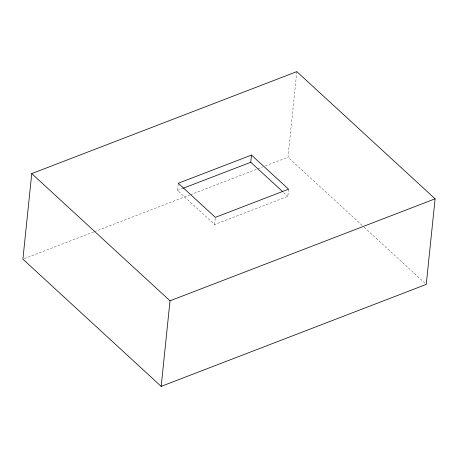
<?xml version="1.0" encoding="UTF-8"?>
<svg xmlns="http://www.w3.org/2000/svg" width="458" height="458" viewBox="0 0 458 458"><rect width="100%" height="100%" fill="white"/><g stroke="black" fill="none" stroke-linecap="round" stroke-linejoin="round"><path stroke-width="0.34" stroke-dasharray="2.29 1.72" d="M288.574 189.183L287.83 196.373L214.602 224.546L177.527 190.442L178.202 183.904M214.602 224.546L215.277 218.008M362.118 225.388L287.985 157.186L296.824 71.62M177.527 190.442L182.851 188.393M24.234 258.661L93.678 231.943M94.348 231.685L189.83 194.948M190.499 194.696L257.27 169.002M257.934 168.75L262.611 166.947M265.279 165.922L287.985 157.186M364.219 227.323L425.207 283.428M283.651 192.532L287.83 196.373"/><path stroke-width="0.69" d="M31.745 173.605L22.9 259.171L161.176 386.38L426.255 284.395L435.1 198.829L296.824 71.62L31.745 173.605L170.015 300.814L161.176 386.38M282.609 191.57L250.755 162.269L251.499 155.079L178.271 183.252L215.346 217.355L288.574 189.183L251.499 155.079M183.521 188.135L250.755 162.269M170.015 300.814L435.1 198.829"/></g></svg>
